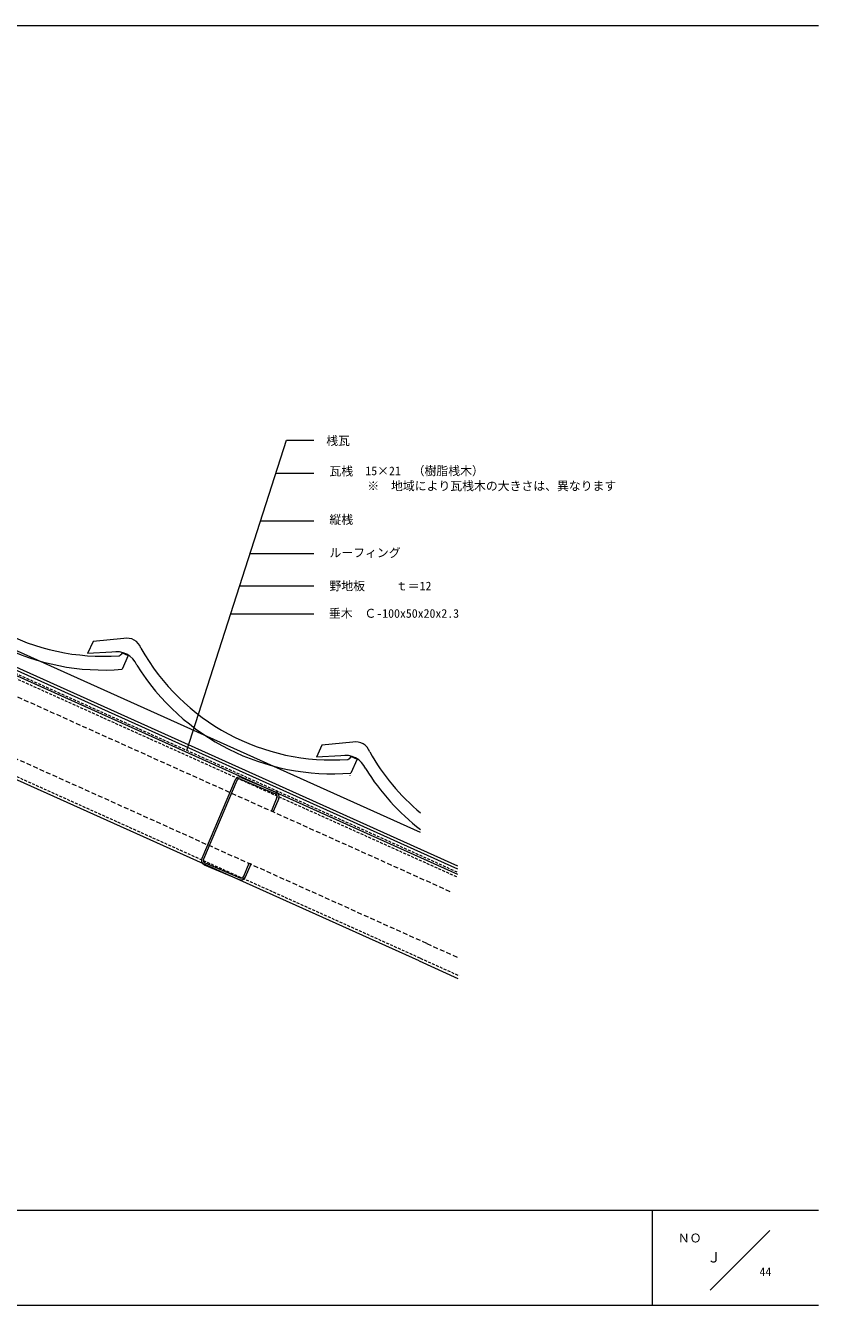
# Model space of a CAD drawing. Units: millimetres, scale not verified. Extents: x -203 to 197, y -138 to 132.
# Drawn here: x 29.6 to 196.8, y -138.4 to 131.6 of the extents above; entities that cross this region are included whole.
import ezdxf
from ezdxf.enums import TextEntityAlignment as Align

# ---------------------------------------------------------------- set-up
doc = ezdxf.new("R2010")
doc.units = ezdxf.units.MM
doc.header["$LTSCALE"] = 0.5
doc.linetypes.add('DASHED1', pattern=[1.8, 1.2, -0.6])
doc.linetypes.add('DASHED2', pattern=[3, 2, -1])
for name, color, linetype, lineweight in [('0-0', 5, 'Continuous', 18), ('1-0', 7, 'Continuous', 18), ('1-3', 7, 'Continuous', 18), ('1-6', 3, 'Continuous', 18), ('1-7', 3, 'Continuous', 18)]:
    doc.layers.add(name, color=color, linetype=linetype, lineweight=lineweight)
doc.styles.add('ＭＳ ゴシック', font='')
doc.styles.get('ＭＳ ゴシック').set_extended_font_data('MS Gothic')

msp = doc.modelspace()

# ---------------------------------------------------------------- linework, layer by layer
at = {"layer": '0-0'}
for p, q in [((-203.2432, 131.6351), (196.7568, 131.6351)), ((196.7568, -118.3649), (-203.2433, -118.3649)), ((161.7568, -138.3649), (161.7568, -118.3649)), ((186.4865, -122.5541), (173.9189, -135.1216)), ((196.7568, -138.3649), (-203.2432, -138.3649))]:
    msp.add_line(p, q, dxfattribs=at)
at = {"layer": '1-0'}
for p, q in [((120.7426, -46.3359), (-28.0071, 20.6015)), ((120.7426, -47.4324), (-28.0071, 19.5049)), ((112.5353, -65.6709), (-28.0071, -2.4268)), ((112.5353, -65.6709), (120.7426, -69.3642))]:
    msp.add_line(p, q, dxfattribs=at)
at = {"layer": '1-0', "linetype": 'DASHED1'}
for p, q in [((120.4963, -47.9796), (-28.0071, 18.847)), ((112.7815, -65.1237), (-27.7609, -1.8797)), ((112.7815, -65.1237), (120.9888, -68.817))]:
    msp.add_line(p, q, dxfattribs=at)
at = {"layer": '1-0', "linetype": 'DASHED2'}
for p, q in [((119.1011, -51.0801), (-28.0071, 15.1186)), ((114.1767, -62.0232), (-28.0071, 1.9595)), ((114.1767, -62.0232), (120.7426, -64.9778))]:
    msp.add_line(p, q, dxfattribs=at)
at = {"layer": '1-0'}
msp.add_lwpolyline([(120.7426, -45.6779), (-22.122, 18.6111), (-28.0071, 21.2594)], dxfattribs=at)
at = {"layer": '1-3', "color": 3, "linetype": 'DASHED1'}
msp.add_line((17.4248, -0.5008), (120.5173, -46.8925), dxfattribs=at)
at = {"layer": '1-6', "color": 7}
msp.add_line((112.8619, -38.6226), (-21.776, 21.9645), dxfattribs=at)
at = {"layer": '1-6'}
for p, q in [((43.7893, 1.7294), (42.6331, -0.8207)), ((50.2865, 2.3246), (43.7893, 1.7294)), ((47.7756, -0.5515), (42.6331, -0.8207)), ((51.217, -1.2618), (49.9034, -4.1592)), ((51.217, -1.2618), (49.9034, -4.1592)), ((49.9515, -0.6881), (51.217, -1.2618)), ((96.0462, -22.4365), (90.9037, -22.7057)), ((99.4875, -23.1469), (98.1739, -26.0442)), ((99.4875, -23.1469), (98.1739, -26.0442)), ((98.2221, -22.5731), (99.4875, -23.1469)), ((97.9248, -26.5937), (97.9088, -26.6289))]:
    msp.add_line(p, q, dxfattribs=at)
msp.add_lwpolyline([(98.557, -19.5604), (92.0598, -20.1556), (90.9037, -22.7057)], dxfattribs=at)
for centre, radius, start, end in [((45.923, 44.8622), 46.2741, 209.34938, 274.13065), ((45.9711, 44.2248), 48.5435, 211.86443, 274.64629), ((50.9512, -0.665), 3.0627, 18.30182, 102.53201), ((94.1936, 22.9771), 46.2741, 209.34938, 274.13065), ((48.7469, -5.0748), 4.6263, 22.73431, 102.11844), ((48.9923, -0.2855), 1.0402, 284.69312, 337.22574), ((94.2416, 22.3398), 48.5435, 211.86443, 274.64629), ((99.2217, -22.5501), 3.0627, 18.30182, 102.53201), ((142.4641, 1.0921), 46.2741, 209.34938, 230.22937), ((97.0174, -26.9598), 4.6263, 22.73431, 102.11844), ((97.2629, -22.1705), 1.0402, 284.69312, 337.22574), ((142.5121, 0.4548), 48.5435, 211.86443, 232.35278)]:
    msp.add_arc(centre, radius, start, end, dxfattribs=at)
at = {"layer": '1-7', "color": 7}
for p, q in [((63.5689, -21.2657), (84.5819, 44.198)), ((84.5819, 44.198), (90.3296, 44.198)), ((90.3296, 37.1525), (82.3204, 37.1525)), ((90.3296, 27.0667), (79.083, 27.0667)), ((90.3296, 20.2028), (76.8798, 20.2028)), ((90.3296, 13.3389), (74.6765, 13.3389)), ((90.3296, 7.4555), (72.788, 7.4555))]:
    msp.add_line(p, q, dxfattribs=at)
at = {"layer": '1-7'}
for p, q in [((75.0299, -26.9692), (82.3993, -30.0823)), ((73.7195, -27.5012), (66.715, -44.0824)), ((74.088, -27.6569), (67.0835, -44.2381)), ((74.8742, -27.3377), (82.2437, -30.4508)), ((82.9313, -31.3926), (81.7639, -34.1562)), ((67.2471, -45.3928), (74.6165, -48.5059)), ((67.4027, -45.0243), (74.7722, -48.1374)), ((75.9268, -47.9738), (77.0942, -45.2103))]:
    msp.add_line(p, q, dxfattribs=at)
for points in [[(82.5629, -31.237), (81.3955, -34.0005), (81.7639, -34.1562)], [(75.5583, -47.8182), (76.7258, -45.0547), (77.0942, -45.2103)]]:
    msp.add_lwpolyline(points, dxfattribs=at)
for centre, radius, start, end in [((74.6407, -27.8904), 1, 67.09895, 157.09895), ((74.6407, -27.8904), 0.6, 67.09895, 157.09895), ((82.0102, -31.0035), 0.6, 337.09895, 67.09895), ((82.0102, -31.0035), 1, 337.09895, 67.09895), ((67.6362, -44.4716), 1, 157.09895, 247.09895), ((67.6362, -44.4716), 0.6, 157.09895, 247.09895), ((75.0056, -47.5847), 1, 247.09895, 337.09895), ((75.0056, -47.5847), 0.6, 247.09895, 337.09895)]:
    msp.add_arc(centre, radius, start, end, dxfattribs=at)

# ---------------------------------------------------------------- texts
at = {"layer": '0-0', "color": 7, "style": 'ＭＳ ゴシック'}
for s, height, p in [('ＮＯ', 1.833, (167.1021, -125.6345)), ('Ｊ', 2.199, (173.238, -129.9766))]:
    msp.add_text(s, height=height, dxfattribs=at).set_placement(p, align=Align.BOTTOM_LEFT)
at = {"layer": '1-0', "style": 'ＭＳ ゴシック'}
for s, p in [('垂木  Ｃ-100x50x20x2.3', (93.5253, 6.1558)), ('44', (184.3483, -132.7236))]:
    msp.add_text(s, height=1.833, dxfattribs=at).set_placement(p, align=Align.BOTTOM_LEFT)
at = {"layer": '1-7', "color": 7, "style": 'ＭＳ ゴシック'}
for s, p in [('桟瓦', (92.9678, 42.5743)), ('瓦桟\u3000', (93.6386, 36.1475)), ('15×21\u3000（樹脂桟木）', (101.2094, 36.2231)), ('※\u3000地域により瓦桟木の大きさは、異なります', (101.6236, 33.039)), ('縦桟', (93.6401, 25.9402)), ('ルーフィング', (93.6401, 18.9402)), ('野地板', (93.6401, 11.9402)), ('ｔ＝12', (107.6446, 11.9402))]:
    msp.add_text(s, height=1.833, dxfattribs=at).set_placement(p, align=Align.BOTTOM_LEFT)

doc.saveas('drawing.dxf')
